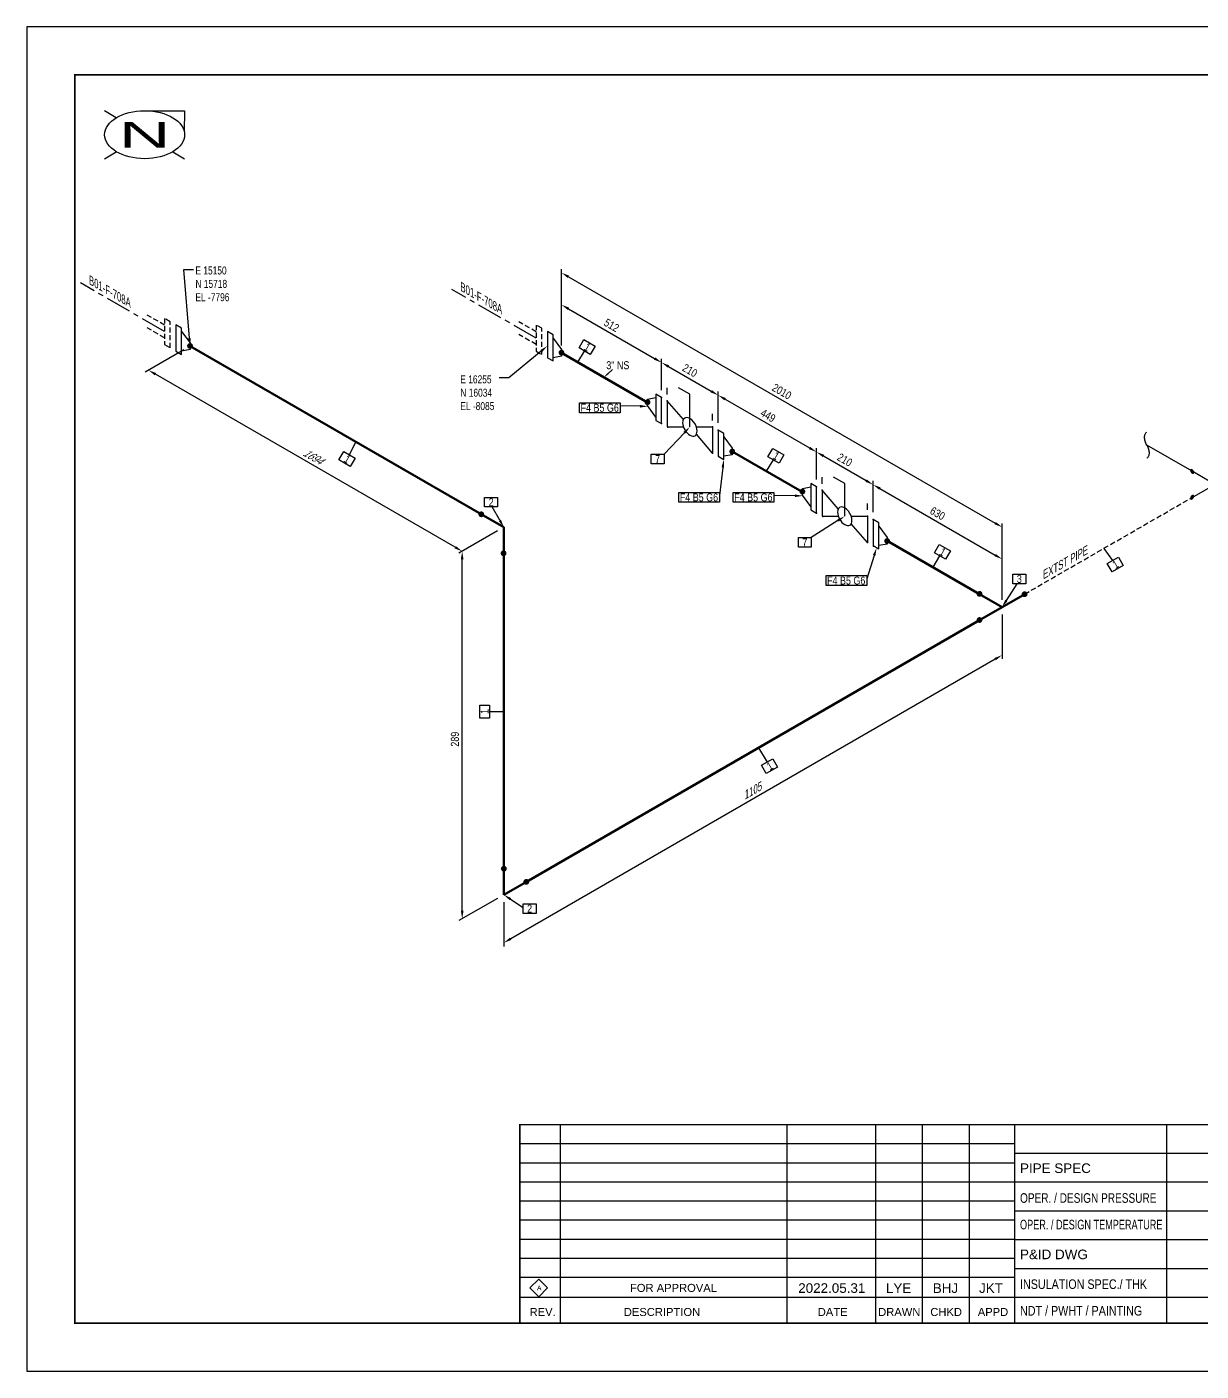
# Model space of a CAD drawing. Header units: millimetres. Extents: x 0 to 594, y 0 to 420.
# Drawn here: x 0 to 366.8, y 0 to 420 of the extents above; entities that cross this region are included whole.
import ezdxf
from ezdxf import colors
from ezdxf.entities.mleader import LeaderData, LeaderLine
from ezdxf.enums import TextEntityAlignment as Align
from ezdxf.math import Vec2, Vec3

# ---------------------------------------------------------------- set-up
doc = ezdxf.new("R2010")
doc.units = ezdxf.units.MM
doc.header["$LTSCALE"] = 0.25
doc.linetypes.add('CENTER', pattern=[50.8, 31.75, -6.35, 6.35, -6.35])
doc.linetypes.add('DASHED2', pattern=[9.525, 6.35, -3.175])
for name, color, linetype in [('TITLE', 7, 'Continuous'), ('기기', 6, 'Continuous'), ('밸브', 4, 'Continuous'), ('연속', 7, 'DASHED2'), ('열 추적 선', 7, 'CENTER'), ('용접', 1, 'Continuous'), ('주석', 7, 'Continuous'), ('치수', 1, 'Continuous')]:
    doc.layers.add(name, color=color, linetype=linetype)
doc.layers.add('파이프', color=3, linetype='Continuous', lineweight=70)
doc.styles.add('AdskIsoAnnotation', font='arial.ttf', dxfattribs={"width": 0.8, "height": 1})
doc.styles.add('AdskIsoMetric', font='arial.ttf', dxfattribs={"width": 0.8, "height": 2.5})
doc.styles.add('AdskIsoMetric-30', font='arial.ttf', dxfattribs={"width": 0.8, "height": 2.5})
doc.styles.add('AdskIsoMetric30', font='arial.ttf', dxfattribs={"width": 0.8, "oblique": 30, "height": 2.5})
doc.styles.add('FF1', font='arial.ttf')
doc.styles.add('MtXpl_', font='')
doc.styles.add('RomanS', font='arial.ttf')
doc.styles.get("Standard").update_dxf_attribs({"font": 'arial.ttf'})
doc.styles.get('MtXpl_').set_extended_font_data('Gulim')
doc.dimstyles.new('AdskIsoMetric', dxfattribs={"dimtxt": 2.5, "dimasz": 2.5, "dimexe": 1, "dimexo": 2, "dimgap": 0.8, "dimtad": 1, "dimdec": 0, "dimrnd": 1, "dimzin": 0, "dimdsep": 46, "dimtxsty": 'AdskIsoMetric', "dimcen": 0, "dimclrt": 7, "dimadec": 0, "dimazin": 0, "dimtfac": 1, "dimtdec": 0, "dimtmove": 1, "dimatfit": 3, "dimfxl": 0, "dimfrac": 2, "dimtolj": 1, "dimtzin": 0, "dimarcsym": 0})

# ---------------------------------------------------------------- blocks, each defined once
blk = doc.blocks.new('플랜지WN-2-IsoRight')
at = {"color": 0, "linetype": 'ByBlock', "lineweight": -2, "extrusion": (-0.707107, -0.408248, 0.57735)}
for p, q in [((-0.11, 0.115), (0.022, 0.14)), ((-0.11, 0.013), (-0.11, 0.115)), ((0.022, -0.166), (-0.11, 0.013)), ((0.11, 0.14), (0.022, 0.191)), ((0.022, 0.191), (0.022, -0.217)), ((0.11, -0.268), (0.11, 0.14)), ((0.022, -0.217), (0.11, -0.268))]:
    blk.add_line(p, q, dxfattribs=at)
blk = doc.blocks.new('개스킷-2-IsoRight')
at = {"color": 0, "linetype": 'ByBlock', "lineweight": -2, "extrusion": (-1, 0, 0)}
for p in [(-0.053, 0.235), (0.044, 0.179), (-0.044, -0.179), (0.044, -0.23)]:
    blk.add_point(p, dxfattribs=at)
blk = doc.blocks.new('볼 밸브-2-IsoRight')
at = {"color": 0, "linetype": 'ByBlock', "lineweight": -2, "extrusion": (-0.707107, -0.408248, 0.57735)}
for p, q in [((-0.354, 0), (-0.354, 0.408)), ((-0.354, 0.408), (-0.101, 0.116)), ((-0.101, 0), (-0.354, 0)), ((0.354, 0), (0.101, 0)), ((0.101, -0.116), (0.354, -0.408)), ((0.113, -0.065), (0.113, -0.065)), ((0.354, -0.408), (0.354, 0))]:
    blk.add_line(p, q, dxfattribs=at)
at = {"linetype": 'ByBlock'}
for start_param, end_param in [(-2.356194, 0.785398), (0.785398, 3.926991)]:
    blk.add_ellipse((0, 0), major_axis=(-0.08, 0.138), ratio=0.57735, start_param=start_param, end_param=end_param, dxfattribs=at)
blk = doc.blocks.new('Operator_Lever-2-IsoRight')
at = {"color": 0, "linetype": 'ByBlock', "lineweight": -2, "extrusion": (-0.707107, -0.408248, 0.57735)}
for p, q in [((0, 0), (0, -0.51)), ((0, -0.51), (0.177, -0.612))]:
    blk.add_line(p, q, dxfattribs=at)
blk = doc.blocks.new('분할 표식-1-IsoRight')
at = {"color": 0, "linetype": 'ByBlock', "lineweight": -2, "extrusion": (0.707107, 0.408248, -0.57735)}
for p, q in [((0, 0), (-0.707, 0.408)), ((-0.707, 0.204), (-0.707, 0.204))]:
    blk.add_line(p, q, dxfattribs=at)
at = {"linetype": 'ByBlock', "extrusion": (0, 0, -1)}
for centre, start_param, end_param in [((-0.614, 0.457), 4.736813, 6.258761), ((-0.8, 0.36), 1.59557, 3.116819)]:
    blk.add_ellipse(centre, major_axis=(-0.091, 0.157), ratio=0.57735, start_param=start_param, end_param=end_param, dxfattribs=at)
blk = doc.blocks.new('*D25')
at = {"layer": 'Defpoints', "color": 0}
for p in [(50.99, 320.23), (38, 312.73), (148.97, 263.66)]:
    blk.add_point(p, dxfattribs=at)
at = {"layer": '치수', "color": 0, "lineweight": -2}
for p, q in [((48.99, 319.08), (37, 312.15)), ((133.81, 257.41), (40.16, 311.48)), ((146.97, 262.51), (134.98, 255.58))]:
    blk.add_line(p, q, dxfattribs=at)
at = {"layer": '치수', "color": 0}
for points in [[(40.37, 311.84), (39.96, 311.12), (38, 312.73)], [(134.02, 257.77), (133.61, 257.05), (135.98, 256.16)]]:
    blk.add_solid(points, dxfattribs=at)
at = {"layer": '치수', "color": 7, "insert": (89.26, 285.75), "char_height": 2.5, "attachment_point": 5, "rotation": 330, "style": 'AdskIsoMetric30'}
blk.add_mtext('\\A1;1694', dxfattribs=at)
blk = doc.blocks.new('*D26')
at = {"layer": 'Defpoints', "color": 0}
for p in [(148.97, 263.66), (135.98, 256.16), (148.97, 148.83)]:
    blk.add_point(p, dxfattribs=at)
at = {"layer": '치수', "color": 0, "lineweight": -2}
for p, q in [((146.97, 262.51), (134.98, 255.58)), ((135.98, 143.83), (135.98, 253.66)), ((146.97, 147.68), (134.98, 140.76))]:
    blk.add_line(p, q, dxfattribs=at)
at = {"layer": '치수', "color": 0}
for points in [[(135.56, 253.66), (136.4, 253.66), (135.98, 256.16)], [(135.56, 143.83), (136.4, 143.83), (135.98, 141.33)]]:
    blk.add_solid(points, dxfattribs=at)
at = {"layer": '치수', "color": 7, "insert": (133.71, 197.44), "char_height": 2.5, "attachment_point": 5, "rotation": 90, "style": 'AdskIsoMetric-30'}
blk.add_mtext('\\A1;289', dxfattribs=at)
blk = doc.blocks.new('*D27')
at = {"layer": 'Defpoints', "color": 0}
for p in [(304.64, 238.71), (148.97, 148.83), (148.97, 133.83)]:
    blk.add_point(p, dxfattribs=at)
at = {"layer": '치수', "color": 0, "lineweight": -2}
for p, q in [((304.64, 236.4), (304.64, 222.56)), ((302.48, 222.46), (151.13, 135.08)), ((148.97, 146.53), (148.97, 132.68))]:
    blk.add_line(p, q, dxfattribs=at)
at = {"layer": '치수', "color": 0}
for points in [[(302.27, 222.82), (302.69, 222.1), (304.64, 223.71)], [(150.93, 135.45), (151.34, 134.72), (148.97, 133.83)]]:
    blk.add_solid(points, dxfattribs=at)
at = {"layer": '치수', "color": 7, "insert": (226.37, 181.14), "char_height": 2.5, "attachment_point": 5, "rotation": 30, "style": 'AdskIsoMetric30'}
blk.add_mtext('\\A1;1105', dxfattribs=at)
blk = doc.blocks.new('*D28')
at = {"layer": 'Defpoints', "color": 0}
for p in [(167.03, 322.25), (198.28, 315.12), (198.28, 304.2)]:
    blk.add_point(p, dxfattribs=at)
at = {"layer": '치수', "color": 0, "lineweight": -2}
for p, q in [((167.03, 324.56), (167.03, 334.32)), ((169.19, 331.92), (196.11, 316.37)), ((198.28, 306.51), (198.28, 316.28))]:
    blk.add_line(p, q, dxfattribs=at)
at = {"layer": '치수', "color": 0}
for points in [[(169.4, 332.28), (168.98, 331.55), (167.03, 333.17)], [(196.32, 316.73), (195.91, 316.01), (198.28, 315.12)]]:
    blk.add_solid(points, dxfattribs=at)
at = {"layer": '치수', "color": 7, "insert": (182.65, 326.76), "char_height": 2.5, "attachment_point": 5, "rotation": 330, "style": 'AdskIsoMetric-30'}
blk.add_mtext('\\A1;512', dxfattribs=at)
blk = doc.blocks.new('*D29')
at = {"layer": 'Defpoints', "color": 0}
for p in [(198.28, 304.2), (215.96, 304.92), (215.96, 294)]:
    blk.add_point(p, dxfattribs=at)
at = {"layer": '치수', "color": 0, "lineweight": -2}
for p, q in [((198.28, 306.51), (198.28, 316.28)), ((200.44, 313.87), (213.79, 306.17)), ((215.96, 296.31), (215.96, 306.07))]:
    blk.add_line(p, q, dxfattribs=at)
at = {"layer": '치수', "color": 0}
for points in [[(200.65, 314.23), (200.24, 313.51), (198.28, 315.12)], [(214, 306.53), (213.58, 305.8), (215.96, 304.92)]]:
    blk.add_solid(points, dxfattribs=at)
at = {"layer": '치수', "color": 7, "insert": (207.12, 312.64), "char_height": 2.5, "attachment_point": 5, "rotation": 330, "style": 'AdskIsoMetric-30'}
blk.add_mtext('\\A1;210', dxfattribs=at)
blk = doc.blocks.new('개스킷 해치 표식-2-IsoRight')
at = {"linetype": 'ByBlock', "lineweight": -2, "extrusion": (-0.707107, -0.408248, 0.57735)}
blk.add_line((0, 0), (0, -0.102), dxfattribs=at)
blk = doc.blocks.new('*D30')
at = {"layer": 'Defpoints', "color": 0}
for p in [(215.96, 294), (246.66, 287.19), (246.66, 276.27)]:
    blk.add_point(p, dxfattribs=at)
at = {"layer": '치수', "color": 0, "lineweight": -2}
for p, q in [((215.96, 296.31), (215.96, 306.07)), ((218.12, 303.67), (244.49, 288.44)), ((246.66, 278.58), (246.66, 288.35))]:
    blk.add_line(p, q, dxfattribs=at)
at = {"layer": '치수', "color": 0}
for points in [[(218.33, 304.03), (217.91, 303.3), (215.96, 304.92)], [(244.7, 288.8), (244.28, 288.08), (246.66, 287.19)]]:
    blk.add_solid(points, dxfattribs=at)
at = {"layer": '치수', "color": 7, "insert": (231.53, 298.54), "char_height": 2.5, "attachment_point": 5, "rotation": 330, "style": 'AdskIsoMetric-30'}
blk.add_mtext('\\A1;449', dxfattribs=at)
blk = doc.blocks.new('*D31')
at = {"layer": 'Defpoints', "color": 0}
for p in [(246.66, 276.27), (264.33, 276.98), (264.33, 266.07)]:
    blk.add_point(p, dxfattribs=at)
at = {"layer": '치수', "color": 0, "lineweight": -2}
for p, q in [((246.66, 278.58), (246.66, 288.35)), ((248.82, 285.94), (262.17, 278.23)), ((264.33, 268.38), (264.33, 278.14))]:
    blk.add_line(p, q, dxfattribs=at)
at = {"layer": '치수', "color": 0}
for points in [[(249.03, 286.3), (248.61, 285.58), (246.66, 287.19)], [(262.38, 278.6), (261.96, 277.87), (264.33, 276.98)]]:
    blk.add_solid(points, dxfattribs=at)
at = {"layer": '치수', "color": 7, "insert": (255.5, 284.7), "char_height": 2.5, "attachment_point": 5, "rotation": 330, "style": 'AdskIsoMetric-30'}
blk.add_mtext('\\A1;210', dxfattribs=at)
blk = doc.blocks.new('*D32')
at = {"layer": 'Defpoints', "color": 0}
for p in [(264.33, 266.07), (304.64, 253.71), (304.64, 238.71)]:
    blk.add_point(p, dxfattribs=at)
at = {"layer": '치수', "color": 0, "lineweight": -2}
for p, q in [((264.33, 268.38), (264.33, 278.14)), ((266.5, 275.73), (302.48, 254.96)), ((304.64, 241.02), (304.64, 254.87))]:
    blk.add_line(p, q, dxfattribs=at)
at = {"layer": '치수', "color": 0}
for points in [[(266.71, 276.1), (266.29, 275.37), (264.33, 276.98)], [(302.69, 255.32), (302.27, 254.6), (304.64, 253.71)]]:
    blk.add_solid(points, dxfattribs=at)
at = {"layer": '치수', "color": 7, "insert": (284.49, 267.97), "char_height": 2.5, "attachment_point": 5, "rotation": 330, "style": 'AdskIsoMetric-30'}
blk.add_mtext('\\A1;630', dxfattribs=at)
blk = doc.blocks.new('*D33')
at = {"layer": 'Defpoints', "color": 0}
for p in [(167.03, 318.17), (304.64, 263.71), (304.64, 238.71)]:
    blk.add_point(p, dxfattribs=at)
at = {"layer": '치수', "color": 0, "lineweight": -2}
for p, q in [((167.03, 320.47), (167.03, 344.32)), ((169.19, 341.92), (302.48, 264.96)), ((304.64, 241.02), (304.64, 264.87))]:
    blk.add_line(p, q, dxfattribs=at)
at = {"layer": '치수', "color": 0}
for points in [[(169.4, 342.28), (168.98, 341.55), (167.03, 343.17)], [(302.69, 265.32), (302.27, 264.6), (304.64, 263.71)]]:
    blk.add_solid(points, dxfattribs=at)
at = {"layer": '치수', "color": 7, "insert": (235.83, 306.06), "char_height": 2.5, "attachment_point": 5, "rotation": 330, "style": 'AdskIsoMetric-30'}
blk.add_mtext('\\A1;2010', dxfattribs=at)
blk = doc.blocks.new('티-2-IsoRight')
at = {"color": 0, "linetype": 'ByBlock', "lineweight": -2, "extrusion": (-0.707107, -0.408248, 0.57735)}
for p, q in [((0, 0), (-0.354, 0.204)), ((0.354, -0.204), (0, 0)), ((0, 0), (0, -0.408))]:
    blk.add_line(p, q, dxfattribs=at)
blk = doc.blocks.new('엘보우-1-Iso2DSkew180')
at = {"color": 0, "linetype": 'ByBlock', "lineweight": -2, "extrusion": (0.707107, -0.408248, 0.57735)}
for p, q in [((0, 8.16), (0, 0)), ((0, 0), (7.07, 4.08)), ((0, 0), (0, 0))]:
    blk.add_line(p, q, dxfattribs=at)
blk = doc.blocks.new('엘보우-1-Iso2DSkew90')
at = {"color": 0, "linetype": 'ByBlock', "lineweight": -2, "extrusion": (0.707107, 0.408248, -0.57735)}
for p, q in [((-7.07, 4.08), (0, 0)), ((0, 0), (0, -8.16)), ((0, 0), (0, 0))]:
    blk.add_line(p, q, dxfattribs=at)
blk = doc.blocks.new('티-1-Iso2DSkew90')
at = {"color": 0, "linetype": 'ByBlock', "lineweight": -2, "extrusion": (0, 0.816497, 0.57735)}
for p, q in [((0, 0), (-7.07, 4.08)), ((-7.07, -4.08), (0, 0)), ((0, 0), (7.07, 4.08))]:
    blk.add_line(p, q, dxfattribs=at)
blk = doc.blocks.new('Buttweld-1-IsoLeft')
blk.add_hatch(color=256).paths.add_polyline_path([(-0.029, 0.019), (-0.034, 0.016), (-0.038, 0.012), (-0.041, 0.007), (-0.042, 0.003), (-0.042, -0.002), (-0.041, -0.006), (-0.038, -0.011), (-0.034, -0.014), (-0.029, -0.018), (-0.023, -0.021), (-0.016, -0.023), (-0.009, -0.025), (-0.001, -0.025), (0.007, -0.025), (0.014, -0.025), (0.022, -0.023), (0.029, -0.021), (0.035, -0.018), (0.04, -0.014), (0.044, -0.011), (0.046, -0.006), (0.048, -0.002), (0.048, 0.003), (0.046, 0.007), (0.044, 0.012), (0.04, 0.016), (0.035, 0.019), (0.029, 0.022), (0.022, 0.024), (0.014, 0.026), (0.007, 0.027), (-0.001, 0.027), (-0.009, 0.026), (-0.016, 0.024), (-0.023, 0.022)], is_closed=False, flags=0)
blk = doc.blocks.new('Buttweld-1-IsoRight')
blk.add_hatch(color=256).paths.add_polyline_path([(-0.031, 0.016), (-0.031, 0.022), (-0.029, 0.027), (-0.027, 0.032), (-0.024, 0.035), (-0.02, 0.038), (-0.015, 0.039), (-0.01, 0.038), (-0.005, 0.037), (0.001, 0.034), (0.006, 0.031), (0.012, 0.026), (0.017, 0.02), (0.021, 0.014), (0.025, 0.007), (0.029, 0), (0.031, -0.007), (0.032, -0.014), (0.033, -0.021), (0.032, -0.027), (0.031, -0.033), (0.029, -0.037), (0.025, -0.041), (0.021, -0.043), (0.017, -0.044), (0.012, -0.044), (0.006, -0.042), (0.001, -0.04), (-0.005, -0.036), (-0.01, -0.031), (-0.015, -0.025), (-0.02, -0.019), (-0.024, -0.012), (-0.027, -0.005), (-0.029, 0.002), (-0.031, 0.009)], is_closed=False, flags=0)
blk = doc.blocks.new('Buttweld')
at = {"lineweight": -2}
blk.add_hatch(color=0, dxfattribs=at).paths.add_polyline_path([(0.044, -0.003), (0.043, 0.005), (0.041, 0.013), (0.038, 0.02), (0.033, 0.026), (0.028, 0.032), (0.021, 0.037), (0.014, 0.04), (0.007, 0.042), (-0.001, 0.043), (-0.009, 0.042), (-0.017, 0.04), (-0.024, 0.037), (-0.03, 0.032), (-0.036, 0.026), (-0.04, 0.02), (-0.044, 0.013), (-0.046, 0.005), (-0.047, -0.003), (-0.046, -0.01), (-0.044, -0.018), (-0.04, -0.025), (-0.036, -0.032), (-0.03, -0.037), (-0.024, -0.042), (-0.017, -0.045), (-0.009, -0.047), (-0.001, -0.048), (0.007, -0.047), (0.014, -0.045), (0.021, -0.042), (0.028, -0.037), (0.033, -0.032), (0.038, -0.025), (0.041, -0.018), (0.043, -0.01)], is_closed=False, flags=0)
blk = doc.blocks.new('AnnoRect')
at = {"color": 0, "linetype": 'ByBlock', "lineweight": -2}
blk.add_wipeout([(-0.81, -0.6), (-0.81, 0.6), (0.81, 0.6), (0.81, -0.6)], dxfattribs=at)
blk.add_lwpolyline([(-0.81, -0.6), (-0.81, 0.6), (0.81, 0.6), (0.81, -0.6)], close=True, dxfattribs=at)
at = {"color": 0, "linetype": 'ByBlock', "lineweight": -2, "style": 'AdskIsoAnnotation', "width": 0.8}
blk.add_attdef('XX', text='', height=1, dxfattribs=at).set_placement((0, 0), align=Align.MIDDLE_CENTER)

msp = doc.modelspace()

# ---------------------------------------------------------------- linework, layer by layer
at = {"color": 0, "linetype": 'ByBlock', "lineweight": 25}
for p, q in [((27.936, 391.613), (24.275, 393.81)), ((37.775, 393.786), (49.275, 393.81)), ((49.275, 393.81), (49.163, 387.31)), ((24.275, 378.81), (27.936, 381.007)), ((45.614, 381.007), (49.275, 378.81))]:
    msp.add_line(p, q, dxfattribs=at)
at = {"color": 0, "linetype": 'ByBlock', "lineweight": -2}
msp.add_line((36.775, 386.31), (36.775, 386.31), dxfattribs=at)
msp.add_line((36.775, 386.31), (36.775, 386.31), dxfattribs=at)
msp.add_line((36.775, 386.31), (36.775, 386.31), dxfattribs=at)
msp.add_line((36.775, 386.31), (36.775, 386.31), dxfattribs=at)
msp.add_line((36.775, 386.31), (36.775, 386.31), dxfattribs=at)
at = {"linetype": 'ByBlock', "lineweight": -2}
for p, q in [((166.559, 77), (166.559, 15.069)), ((237.417, 77), (237.417, 15.069)), ((265.082, 77), (265.082, 15.069)), ((279.721, 77), (279.721, 15.069)), ((294.361, 77), (294.361, 15.069)), ((356, 77), (356, 15))]:
    msp.add_line(p, q, dxfattribs=at)
for p, q in [((308.576, 71), (154, 71)), ((415, 68), (308.576, 68)), ((308.576, 65), (154, 65)), ((308.576, 59.076), (154, 59.076)), ((415, 59), (308.576, 59)), ((308.576, 53.076), (154, 53.076)), ((308.576, 47.152), (154, 47.152)), ((415, 50), (308.576, 50)), ((308.576, 41.152), (154, 41.152)), ((415, 41), (308.576, 41)), ((308.576, 35.228), (154, 35.228)), ((415, 32), (308.576, 32)), ((308.576, 29.228), (154, 29.228)), ((308.576, 23), (154, 23)), ((415, 23), (308.576, 23))]:
    msp.add_line(p, q)
at = {"linetype": 'ByBlock', "lineweight": -2, "const_width": 0.5}
for points in [[(415, 77), (154, 77), (154, 15)], [(308.576, 77), (308.576, 15.133)]]:
    msp.add_lwpolyline(points, dxfattribs=at)
at = {"color": 0, "linetype": 'ByBlock', "lineweight": 25}
msp.add_ellipse((36.775, 386.31), major_axis=(12.5, 0), ratio=0.6, dxfattribs=at)
at = {"layer": 'TITLE', "color": 7, "linetype": 'Continuous'}
msp.add_lwpolyline([(159.903, 23.261), (162.64, 25.999), (159.903, 28.737), (157.165, 25.999)], close=True, dxfattribs=at)
at = {"layer": '연속'}
for p, q in [((43.035, 326.823), (37.601, 329.961)), ((159.071, 324.758), (153.636, 327.896)), ((43.035, 322.823), (37.601, 325.961)), ((159.071, 320.758), (153.636, 323.896))]:
    msp.add_line(p, q, dxfattribs=at)
at = {"layer": '연속', "extrusion": (-0.707107, -0.408248, 0.57735)}
for p, q in [((44.803, 327.885), (43.035, 328.906)), ((43.035, 328.906), (43.035, 320.741)), ((44.803, 319.72), (44.803, 327.885)), ((160.839, 325.82), (159.071, 326.841)), ((159.071, 326.841), (159.071, 318.676)), ((160.839, 317.655), (160.839, 325.82)), ((43.035, 320.741), (44.803, 319.72)), ((159.071, 318.676), (160.839, 317.655))]:
    msp.add_line(p, q, dxfattribs=at)
at = {"layer": '연속'}
msp.add_lwpolyline([(311.714, 242.795), (364.009, 272.988)], dxfattribs=at)
at = {"layer": '열 추적 선', "color": 1}
for p, q in [((43.035, 324.823), (16.738, 340.006)), ((159.071, 322.758), (132.773, 337.941))]:
    msp.add_line(p, q, dxfattribs=at)
at = {"layer": '파이프'}
for points in [[(50.99, 320.23), (141.899, 267.744)], [(167.026, 318.165), (193.859, 302.673)], [(220.376, 287.364), (242.237, 274.742)], [(268.754, 259.433), (297.571, 242.795)], [(148.97, 255.497), (148.97, 157)], [(156.041, 152.917), (297.571, 234.63)]]:
    msp.add_lwpolyline(points, dxfattribs=at)

# ---------------------------------------------------------------- block references
at = {"layer": '밸브', "xscale": 20, "yscale": 20, "zscale": 20}
for name, p, rotation in [('플랜지WN-2-IsoRight', (48.781, 321.506), 180.0000000000143), ('플랜지WN-2-IsoRight', (164.816, 319.441), 180.0000000000143), ('Operator_Lever-2-IsoRight', (207.118, 295.018), 180.000000000009), ('플랜지WN-2-IsoRight', (196.069, 301.397), 359.9999999999856), ('개스킷-2-IsoRight', (199.163, 299.611), 180.0000000000722), ('볼 밸브-2-IsoRight', (207.118, 295.018), 180.000000000009), ('개스킷-2-IsoRight', (215.072, 290.426), 179.9999999998917), ('플랜지WN-2-IsoRight', (218.166, 288.64), 180.0000000000144), ('플랜지WN-2-IsoRight', (244.447, 273.466), 359.9999999999422), ('Operator_Lever-2-IsoRight', (255.495, 267.087), 180), ('개스킷-2-IsoRight', (247.541, 271.68), 180.0000000000361), ('볼 밸브-2-IsoRight', (255.495, 267.087), 180), ('개스킷-2-IsoRight', (263.45, 262.495), 179.9999999999278), ('플랜지WN-2-IsoRight', (266.544, 260.709), 179.9999999999856)]:
    msp.add_blockref(name, p, dxfattribs=dict(at, rotation=rotation))
at = {"layer": '연속', "xscale": 20, "yscale": 20, "zscale": 20}
for name, p, rotation in [('분할 표식-1-IsoRight', (364.009, 281.153), 8.598947672096456e-12), ('티-2-IsoRight', (371.08, 277.07), 240.0000000000722), ('Buttweld-1-IsoRight', (364.009, 281.153), 359.9999999999639), ('Buttweld-1-IsoLeft', (364.009, 272.988), 60.00000000002728)]:
    msp.add_blockref(name, p, dxfattribs=dict(at, rotation=rotation))
at = {"layer": '용접', "xscale": 20, "yscale": 20, "zscale": 20}
for p in [(50.99, 320.352), (167.026, 318.287), (220.376, 287.364), (268.754, 259.433), (311.714, 242.795), (156.041, 152.917)]:
    msp.add_blockref('Buttweld', p, dxfattribs=at)
at = {"layer": '용접'}
for p, xscale, yscale, zscale, rotation in [((193.859, 302.673), 20, 20, 20, 180), ((242.237, 274.742), 20, 20, 20, 180), ((141.899, 267.744), 20.00000000000001, 20.00000000000001, 20.00000000000001, 90.00000000000954), ((148.97, 255.497), 20, 20, 20, 270.000000000019), ((297.571, 242.795), 20, 20, 20, 180), ((297.571, 234.63), 20, 20, 20, 180), ((148.97, 157), 20, 20, 20, 90)]:
    msp.add_blockref('Buttweld', p, dxfattribs=dict(at, xscale=xscale, yscale=yscale, zscale=zscale, rotation=rotation))
at = {"layer": '치수', "xscale": 20, "yscale": 20, "zscale": 20, "rotation": 179.9999999999964}
for p in [(200.046, 305.183), (214.189, 297.018), (248.424, 277.252), (262.567, 269.087)]:
    msp.add_blockref('개스킷 해치 표식-2-IsoRight', p, dxfattribs=at)
at = {"layer": '파이프'}
for name, p in [('엘보우-1-Iso2DSkew90', (148.97, 263.662)), ('티-1-Iso2DSkew90', (304.642, 238.712)), ('엘보우-1-Iso2DSkew180', (148.97, 148.835))]:
    msp.add_blockref(name, p, dxfattribs=at)

# ---------------------------------------------------------------- texts
at = {"color": 0, "linetype": 'ByBlock', "lineweight": 40, "width": 2}
msp.add_text('N', height=8, dxfattribs=at).set_placement((36.775, 386.31), align=Align.MIDDLE_CENTER)
at = {"color": 7, "linetype": 'ByBlock', "lineweight": -2, "style": 'RomanS'}
for s, p in [('PIPE SPEC', (310.25, 61.898)), ('P&ID DWG ', (310.25, 34.973))]:
    msp.add_text(s, height=3, dxfattribs=at).set_placement(p)
for s, width, p in [('OPER. / DESIGN PRESSURE', 0.75, (310.25, 52.589)), ('OPER. / DESIGN TEMPERATURE', 0.68, (310.25, 44.281)), ('INSULATION SPEC./ THK', 0.8, (310.25, 25.664)), ('NDT / PWHT / PAINTING', 0.8, (310.25, 17.356))]:
    msp.add_text(s, height=3, dxfattribs=dict(at, width=width)).set_placement(p)
at = {"color": 7, "style": 'AdskIsoMetric'}
msp.add_text('FOR APPROVAL', height=2.5, dxfattribs=at).set_placement((201.988, 26), align=Align.MIDDLE_CENTER)
at = {"color": 7, "linetype": 'ByBlock', "lineweight": -2, "style": 'RomanS'}
for s, p in [('REV.', (161.116, 17.225)), ('DESCRIPTION', (198.401, 17.225)), ('DATE', (251.719, 17.225)), ('DRAWN', (272.53, 17.225)), ('CHKD', (287.17, 17.225)), ('APPD', (301.809, 17.225))]:
    msp.add_text(s, height=2.5, dxfattribs=at).set_placement(p, align=Align.CENTER)
at = {"color": 7}
for tag, p in [('2022.05.31', (251.451, 24.452)), ('LYE', (272.32, 24.424)), ('BHJ', (286.959, 24.424)), ('JKT', (301.175, 24.424))]:
    msp.add_attdef(tag, text='', height=3, dxfattribs=at).set_placement(p, align=Align.CENTER)
at = {"layer": 'TITLE', "color": 7, "linetype": 'Continuous', "style": 'FF1'}
msp.add_text('A', height=1.495, dxfattribs=at).set_placement((159.354, 25.222))
at = {"layer": '기기', "style": 'AdskIsoMetric-30', "oblique": 330, "width": 0.8}
for p in [(19.408, 339.664), (135.443, 337.599)]:
    msp.add_text('B01-F-708A', height=2.5, rotation=330, dxfattribs=at).set_placement(p)
at = {"layer": '주석', "style": 'MtXpl_', "width": 0.8}
for s, p in [('E 15150', (52.65, 342.638)), ('N 15718', (52.658, 338.462)), ('EL -7796', (52.65, 334.285)), ('E 16255', (135.411, 308.623)), ('N 16034', (135.419, 304.446)), ('EL -8085', (135.411, 300.27))]:
    msp.add_text(s, height=2.5, dxfattribs=at).set_placement(p)
at = {"layer": '주석', "insert": (181, 313), "char_height": 2.5, "attachment_point": 7, "style": 'AdskIsoAnnotation'}
msp.add_mtext('{\\Q0;3" NS}', dxfattribs=at)
at = {"layer": '치수', "color": 7, "style": 'AdskIsoMetric30', "oblique": 30, "width": 0.8}
msp.add_text('EXTST PIPE', height=2.5, rotation=30, dxfattribs=at).set_placement((317.467, 247.315))

# ---------------------------------------------------------------- dimensions: what is measured, and where the dimension line sits
at = {"layer": '치수'}
for base, p1, p2, angle, text, override, picture, middle in [((304.642, 263.712), (167.026, 318.165), (304.642, 238.712), 330, '2010', {"dimtad": 0, "dimlfac": 12.649003, "dimtxsty": 'AdskIsoMetric-30', "dimse1": 0, "dimse2": 0, "dimsd1": 0, "dimsd2": 0, "dimtmove": 1}, '*D33', (235.834, 306.056)), ((198.279, 315.122), (167.026, 322.248), (198.279, 304.204), 330, '512', {"dimtad": 0, "dimlfac": 14.182964, "dimtxsty": 'AdskIsoMetric-30', "dimse1": 0, "dimse2": 0, "dimsd1": 0, "dimsd2": 0, "dimtmove": 1}, '*D28', (182.652, 326.76)), ((38, 312.73), (148.97, 263.662), (50.99, 320.23), 150, '1694', {"dimtad": 0, "dimlfac": 14.973021, "dimtxsty": 'AdskIsoMetric30', "dimse1": 0, "dimse2": 0, "dimsd1": 0, "dimsd2": 0, "dimtmove": 1}, '*D25', (89.256, 285.755)), ((215.956, 304.915), (198.279, 304.204), (215.956, 293.998), 330, '210', {"dimtad": 0, "dimlfac": 10.265812, "dimtxsty": 'AdskIsoMetric-30', "dimse1": 0, "dimse2": 0, "dimsd1": 0, "dimsd2": 0, "dimtmove": 1}, '*D29', (207.118, 312.635)), ((246.657, 287.191), (215.956, 293.998), (246.657, 276.273), 330, '449', {"dimtad": 0, "dimlfac": 12.657594, "dimtxsty": 'AdskIsoMetric-30', "dimse1": 0, "dimse2": 0, "dimsd1": 0, "dimsd2": 0, "dimtmove": 1}, '*D30', (231.526, 298.543)), ((264.334, 276.984), (246.657, 276.273), (264.334, 266.067), 330, '210', {"dimtad": 0, "dimlfac": 10.265812, "dimtxsty": 'AdskIsoMetric-30', "dimse1": 0, "dimse2": 0, "dimsd1": 0, "dimsd2": 0, "dimtmove": 1}, '*D31', (255.495, 284.704)), ((304.642, 253.712), (264.334, 266.067), (304.642, 238.712), 330, '630', {"dimtad": 0, "dimlfac": 12.974459, "dimtxsty": 'AdskIsoMetric-30', "dimse1": 0, "dimse2": 0, "dimsd1": 0, "dimsd2": 0, "dimtmove": 1}, '*D32', (284.488, 267.965)), ((135.979, 256.162), (148.97, 148.835), (148.97, 263.662), 90, '289', {"dimtad": 0, "dimlfac": 2.516823, "dimtxsty": 'AdskIsoMetric-30', "dimse1": 0, "dimse2": 0, "dimsd1": 0, "dimsd2": 0, "dimtmove": 1}, '*D26', (133.712, 197.439)), ((148.97, 133.835), (304.642, 238.712), (148.97, 148.835), 210, '1105', {"dimtad": 0, "dimlfac": 6.14724, "dimtxsty": 'AdskIsoMetric30', "dimse1": 0, "dimse2": 0, "dimsd1": 0, "dimsd2": 0, "dimtmove": 1}, '*D27', (226.366, 181.136))]:
    dim = msp.add_linear_dim(base=base, p1=p1, p2=p2, angle=angle, text=text, dimstyle='AdskIsoMetric', override=override, dxfattribs=at)
    dim.commit()
    dim.dimension.update_dxf_attribs({"geometry": picture, "text_midpoint": middle, "dimtype": 160})

# ---------------------------------------------------------------- leaders
at = {"layer": '주석'}
ml = msp.add_multileader_mtext('Standard', dxfattribs=at)
ml.set_content('')
ml.set_leader_properties()
ml.build(insert=Vec2(0, 0))
ml.multileader.update_dxf_attribs({"dogleg_length": 3.062, "arrow_head_size": 2.5})
ctx = ml.context
ctx.base_point, ctx.arrow_head_size = Vec3(45.938, 344.187), 2.5
notes = []
notes.append((ctx, [(0, (1, 1, 0), (49, 344.187), (1, 0), 3.062, [(0, [(50.99, 320.23)], 0, [])])]))
ctx.mtext, ml.multileader.dxf.content_type = None, 0
ml = msp.add_multileader_mtext('Standard', dxfattribs=at)
ml.set_content('')
ml.set_leader_properties()
ml.build(insert=Vec2(0, 0))
ml.multileader.update_dxf_attribs({"dogleg_length": 3.062, "arrow_head_size": 2.5})
ctx = ml.context
ctx.base_point, ctx.arrow_head_size, ctx.plane_origin = Vec3(147.519, 310.303), 2.5, Vec3(-4.419, 2.144)
notes.append((ctx, [(0, (1, 1, 0), (150.581, 310.303), (-1, 0), 3.062, [(0, [(162.607, 320.309)], 0, [])])]))
ctx.mtext, ml.multileader.dxf.content_type = None, 0
ml = msp.add_multileader_mtext('Standard', dxfattribs=at)
ml.set_content('')
ml.set_leader_properties()
ml.build(insert=Vec2(0, 0))
ml.multileader.update_dxf_attribs({"dogleg_length": 0, "arrow_head_size": 0})
ctx = ml.context
ctx.base_point, ctx.arrow_head_size = Vec3(174.227, 318.714), 0
notes.append((ctx, [(0, (1, 1, 0), (174.227, 318.714), (-1, 0), 0, [(0, [(172.127, 315.22)], 0, [])])]))
ctx.mtext, ml.multileader.dxf.content_type = None, 0
ml = msp.add_multileader_mtext('Standard', dxfattribs=at)
ml.set_content('')
ml.set_leader_properties()
ml.build(insert=Vec2(0, 0))
ml.multileader.update_dxf_attribs({"dogleg_length": 0, "arrow_head_size": 1.636})
ctx = ml.context
ctx.base_point, ctx.arrow_head_size = Vec3(182.939, 313), 1.636
notes.append((ctx, [(0, (1, 1, 0), (182.939, 313), (-1, 0), 0, [(0, [(180.292, 310.506)], 0, [])])]))
ctx.mtext, ml.multileader.dxf.content_type = None, 0
ml = msp.add_multileader_mtext('Standard', dxfattribs=at)
ml.set_content('')
ml.set_leader_properties()
ml.build(insert=Vec2(0, 0))
ml.multileader.update_dxf_attribs({"dogleg_length": 0, "arrow_head_size": 2.5})
ctx = ml.context
ctx.base_point, ctx.arrow_head_size = Vec3(185.35, 301.551), 2.5
notes.append((ctx, [(0, (1, 1, 0), (185.35, 301.551), (-1, 0), 0, [(0, [(194.027, 301.427)], 0, [])])]))
ctx.mtext, ml.multileader.dxf.content_type = None, 0
ml = msp.add_multileader_mtext('Standard', dxfattribs=at)
ml.set_content('')
ml.set_leader_properties()
ml.build(insert=Vec2(0, 0))
ml.multileader.update_dxf_attribs({"dogleg_length": 0, "arrow_head_size": 2.5})
ctx = ml.context
ctx.base_point, ctx.arrow_head_size = Vec3(199.048, 286.456), 2.5
notes.append((ctx, [(0, (1, 1, 0), (199.048, 286.456), (-1, 0), 0, [(0, [(207.118, 295.018)], 0, [])])]))
ctx.mtext, ml.multileader.dxf.content_type = None, 0
ml = msp.add_multileader_mtext('Standard', dxfattribs=at)
ml.set_content('')
ml.set_leader_properties()
ml.build(insert=Vec2(0, 0))
ml.multileader.update_dxf_attribs({"dogleg_length": 0, "arrow_head_size": 0})
ctx = ml.context
ctx.base_point, ctx.arrow_head_size = Vec3(100.692, 286.332), 0
notes.append((ctx, [(0, (1, 1, 0), (100.692, 286.332), (-1, 0), 0, [(0, [(102.771, 290.335)], 0, [])])]))
ctx.mtext, ml.multileader.dxf.content_type = None, 0
ml = msp.add_multileader_mtext('Standard', dxfattribs=at)
ml.set_content('')
ml.set_leader_properties()
ml.build(insert=Vec2(0, 0))
ml.multileader.update_dxf_attribs({"dogleg_length": 0, "arrow_head_size": 2.5})
ctx = ml.context
ctx.base_point, ctx.arrow_head_size = Vec3(216.35, 273.551), 2.5
notes.append((ctx, [(0, (1, 1, 0), (216.35, 273.551), (-1, 0), 0, [(0, [(217.707, 284.822)], 0, [])])]))
ctx.mtext, ml.multileader.dxf.content_type = None, 0
ml = msp.add_multileader_mtext('Standard', dxfattribs=at)
ml.set_content('')
ml.set_leader_properties()
ml.build(insert=Vec2(0, 0))
ml.multileader.update_dxf_attribs({"dogleg_length": 0, "arrow_head_size": 0})
ctx = ml.context
ctx.base_point, ctx.arrow_head_size = Vec3(233.227, 284.714), 0
notes.append((ctx, [(0, (1, 1, 0), (233.227, 284.714), (-1, 0), 0, [(0, [(231.1, 281.172)], 0, [])])]))
ctx.mtext, ml.multileader.dxf.content_type = None, 0
ml = msp.add_multileader_mtext('Standard', dxfattribs=at)
ml.set_content('')
ml.set_leader_properties()
ml.build(insert=Vec2(0, 0))
ml.multileader.update_dxf_attribs({"dogleg_length": 0, "arrow_head_size": 2.5})
ctx = ml.context
ctx.base_point, ctx.arrow_head_size = Vec3(233.35, 273.551), 2.5
notes.append((ctx, [(0, (1, 1, 0), (233.35, 273.551), (-1, 0), 0, [(0, [(242.415, 273.482)], 0, [])])]))
ctx.mtext, ml.multileader.dxf.content_type = None, 0
ml = msp.add_multileader_mtext('Standard', dxfattribs=at)
ml.set_content('')
ml.set_leader_properties()
ml.build(insert=Vec2(0, 0))
ml.multileader.update_dxf_attribs({"dogleg_length": 0, "arrow_head_size": 2.5})
ctx = ml.context
ctx.base_point, ctx.arrow_head_size = Vec3(145.375, 270), 2.5
notes.append((ctx, [(0, (1, 1, 0), (145.375, 270), (-1, 0), 0, [(0, [(148.97, 263.662)], 0, [])])]))
ctx.mtext, ml.multileader.dxf.content_type = None, 0
ml = msp.add_multileader_mtext('Standard', dxfattribs=at)
ml.set_content('')
ml.set_leader_properties()
ml.build(insert=Vec2(0, 0))
ml.multileader.update_dxf_attribs({"dogleg_length": 0, "arrow_head_size": 2.5})
ctx = ml.context
ctx.base_point, ctx.arrow_head_size = Vec3(245.048, 260.456), 2.5
notes.append((ctx, [(0, (1, 1, 0), (245.048, 260.456), (-1, 0), 0, [(0, [(255.495, 267.087)], 0, [])])]))
ctx.mtext, ml.multileader.dxf.content_type = None, 0
ml = msp.add_multileader_mtext('Standard', dxfattribs=at)
ml.set_content('')
ml.set_leader_properties()
ml.build(insert=Vec2(0, 0))
ml.multileader.update_dxf_attribs({"dogleg_length": 0, "arrow_head_size": 2.5})
ctx = ml.context
ctx.base_point, ctx.arrow_head_size = Vec3(262.35, 247.551), 2.5
notes.append((ctx, [(0, (1, 1, 0), (262.35, 247.551), (-1, 0), 0, [(0, [(265.445, 257.261)], 0, [])])]))
ctx.mtext, ml.multileader.dxf.content_type = None, 0
ml = msp.add_multileader_mtext('Standard', dxfattribs=at)
ml.set_content('')
ml.set_leader_properties()
ml.build(insert=Vec2(0, 0))
ml.multileader.update_dxf_attribs({"dogleg_length": 0, "arrow_head_size": 0})
ctx = ml.context
ctx.base_point, ctx.arrow_head_size = Vec3(339.124, 253.226), 0
notes.append((ctx, [(0, (1, 1, 0), (339.124, 253.226), (-1, 0), 0, [(0, [(336.396, 257.046)], 0, [])])]))
ctx.mtext, ml.multileader.dxf.content_type = None, 0
ml = msp.add_multileader_mtext('Standard', dxfattribs=at)
ml.set_content('')
ml.set_leader_properties()
ml.build(insert=Vec2(0, 0))
ml.multileader.update_dxf_attribs({"dogleg_length": 0, "arrow_head_size": 0})
ctx = ml.context
ctx.base_point, ctx.arrow_head_size = Vec3(285.227, 254.714), 0
notes.append((ctx, [(0, (1, 1, 0), (285.227, 254.714), (-1, 0), 0, [(0, [(283.09, 251.156)], 0, [])])]))
ctx.mtext, ml.multileader.dxf.content_type = None, 0
ml = msp.add_multileader_mtext('Standard', dxfattribs=at)
ml.set_content('')
ml.set_leader_properties()
ml.build(insert=Vec2(0, 0))
ml.multileader.update_dxf_attribs({"dogleg_length": 0, "arrow_head_size": 2.5})
ctx = ml.context
ctx.base_point, ctx.arrow_head_size = Vec3(309.333, 246), 2.5
notes.append((ctx, [(0, (1, 1, 0), (309.333, 246), (-1, 0), 0, [(0, [(304.642, 238.712)], 0, [])])]))
ctx.mtext, ml.multileader.dxf.content_type = None, 0
ml = msp.add_multileader_mtext('Standard', dxfattribs=at)
ml.set_content('')
ml.set_leader_properties()
ml.build(insert=Vec2(0, 0))
ml.multileader.update_dxf_attribs({"dogleg_length": 0, "arrow_head_size": 0})
ctx = ml.context
ctx.base_point, ctx.arrow_head_size = Vec3(144.5, 206), 0
notes.append((ctx, [(0, (1, 1, 0), (144.5, 206), (-1, 0), 0, [(0, [(148.97, 206)], 0, [])])]))
ctx.mtext, ml.multileader.dxf.content_type = None, 0
ml = msp.add_multileader_mtext('Standard', dxfattribs=at)
ml.set_content('')
ml.set_leader_properties()
ml.build(insert=Vec2(0, 0))
ml.multileader.update_dxf_attribs({"dogleg_length": 0, "arrow_head_size": 0})
ctx = ml.context
ctx.base_point, ctx.arrow_head_size = Vec3(231.231, 190.288), 0
notes.append((ctx, [(0, (1, 1, 0), (231.231, 190.288), (-1, 0), 0, [(0, [(228.55, 194.78)], 0, [])])]))
ctx.mtext, ml.multileader.dxf.content_type = None, 0
ml = msp.add_multileader_mtext('Standard', dxfattribs=at)
ml.set_content('')
ml.set_leader_properties()
ml.build(insert=Vec2(0, 0))
ml.multileader.update_dxf_attribs({"dogleg_length": 0, "arrow_head_size": 2.5})
ctx = ml.context
ctx.base_point, ctx.arrow_head_size = Vec3(155, 144.889), 2.5
notes.append((ctx, [(0, (1, 1, 0), (155, 144.889), (-1, 0), 0, [(0, [(148.97, 148.835)], 0, [])])]))
ctx.mtext, ml.multileader.dxf.content_type = None, 0
for ctx, leaders in notes:
    for number, flags, end, landing, length, lines in leaders:
        leader = LeaderData()
        leader.index, (leader.has_last_leader_line, leader.has_dogleg_vector, leader.attachment_direction) = number, flags
        leader.last_leader_point, leader.dogleg_vector, leader.dogleg_length = Vec3(end), Vec3(landing), length
        for number, points, colour, breaks in lines:
            line = LeaderLine()
            line.index, line.vertices, line.color, line.breaks = number, Vec3.list(points), colors.encode_raw_color(colour), breaks
            leader.lines.append(line)
        ctx.leaders.append(leader)

# ---------------------------------------------------------------- next in the draw order: block references
ref = msp.add_blockref('AnnoRect', (175, 320), dxfattribs=dict(at, xscale=2.5, yscale=2.5, zscale=2.5, rotation=330.0000000000046))
ref.add_attrib('XX_001', '1', (173.79, 319.249), dxfattribs={"layer": '0', "color": 0, "linetype": 'ByBlock', "lineweight": -2, "height": 2.5, "rotation": 330, "style": 'AdskIsoAnnotation', "width": 0.8})
ref = msp.add_blockref('AnnoRect', (179, 301), dxfattribs=dict(at, xscale=7.844095940959409, yscale=2.585266030013643, zscale=2.5))
ref.add_attrib('XX_001', 'F4 B5 G6', (172.971, 299.75), dxfattribs={"layer": '0', "color": 0, "linetype": 'ByBlock', "lineweight": -2, "height": 2.5, "style": 'AdskIsoAnnotation', "width": 0.8})
ref = msp.add_blockref('AnnoRect', (100, 285), dxfattribs=dict(at, xscale=2.5, yscale=2.5, zscale=2.5, rotation=330.000000000129))
ref.add_attrib('XX_001', '1', (98.79, 284.249), dxfattribs={"layer": '0', "color": 0, "linetype": 'ByBlock', "lineweight": -2, "height": 2.5, "rotation": 330, "style": 'AdskIsoAnnotation', "width": 0.8})
ref = msp.add_blockref('AnnoRect', (197.024, 284.956), dxfattribs=dict(at, xscale=2.5, yscale=2.5, zscale=2.5))
ref.add_attrib('XX_001', '7', (196.244, 283.706), dxfattribs={"layer": '0', "color": 0, "linetype": 'ByBlock', "lineweight": -2, "height": 2.5, "style": 'AdskIsoAnnotation', "width": 0.8})
ref = msp.add_blockref('AnnoRect', (234, 286), dxfattribs=dict(at, xscale=2.5, yscale=2.5, zscale=2.5, rotation=330.0000000000046))
ref.add_attrib('XX_001', '1', (232.79, 285.249), dxfattribs={"layer": '0', "color": 0, "linetype": 'ByBlock', "lineweight": -2, "height": 2.5, "rotation": 330, "style": 'AdskIsoAnnotation', "width": 0.8})
ref = msp.add_blockref('AnnoRect', (210, 273), dxfattribs=dict(at, xscale=7.844095940959409, yscale=2.585266030013643, zscale=2.5))
ref.add_attrib('XX_001', 'F4 B5 G6', (203.971, 271.75), dxfattribs={"layer": '0', "color": 0, "linetype": 'ByBlock', "lineweight": -2, "height": 2.5, "style": 'AdskIsoAnnotation', "width": 0.8})
ref = msp.add_blockref('AnnoRect', (227, 273), dxfattribs=dict(at, xscale=7.844095940959409, yscale=2.585266030013643, zscale=2.5))
ref.add_attrib('XX_001', 'F4 B5 G6', (220.971, 271.75), dxfattribs={"layer": '0', "color": 0, "linetype": 'ByBlock', "lineweight": -2, "height": 2.5, "style": 'AdskIsoAnnotation', "width": 0.8})
ref = msp.add_blockref('AnnoRect', (145.024, 271.5), dxfattribs=dict(at, xscale=2.5, yscale=2.5, zscale=2.5))
ref.add_attrib('XX_001', '2', (144.28, 270.245), dxfattribs={"layer": '0', "color": 0, "linetype": 'ByBlock', "lineweight": -2, "height": 2.5, "style": 'AdskIsoAnnotation', "width": 0.8})
ref = msp.add_blockref('AnnoRect', (243.024, 258.956), dxfattribs=dict(at, xscale=2.5, yscale=2.5, zscale=2.5))
ref.add_attrib('XX_001', '7', (242.244, 257.706), dxfattribs={"layer": '0', "color": 0, "linetype": 'ByBlock', "lineweight": -2, "height": 2.5, "style": 'AdskIsoAnnotation', "width": 0.8})
ref = msp.add_blockref('AnnoRect', (286, 256), dxfattribs=dict(at, xscale=2.5, yscale=2.5, zscale=2.5, rotation=330.0000000000046))
ref.add_attrib('XX_001', '1', (284.79, 255.249), dxfattribs={"layer": '0', "color": 0, "linetype": 'ByBlock', "lineweight": -2, "height": 2.5, "rotation": 330, "style": 'AdskIsoAnnotation', "width": 0.8})
ref = msp.add_blockref('AnnoRect', (340, 252), dxfattribs=dict(at, xscale=2.500000000000001, yscale=2.500000000000001, zscale=2.500000000000001, rotation=30.00000000007382))
ref.add_attrib('XX_001', '1', (340.045, 250.577), dxfattribs={"layer": '0', "color": 0, "linetype": 'ByBlock', "lineweight": -2, "height": 2.5, "rotation": 30, "style": 'AdskIsoAnnotation', "width": 0.8})
ref = msp.add_blockref('AnnoRect', (256, 247), dxfattribs=dict(at, xscale=7.844095940959409, yscale=2.585266030013643, zscale=2.5))
ref.add_attrib('XX_001', 'F4 B5 G6', (249.971, 245.75), dxfattribs={"layer": '0', "color": 0, "linetype": 'ByBlock', "lineweight": -2, "height": 2.5, "style": 'AdskIsoAnnotation', "width": 0.8})
ref = msp.add_blockref('AnnoRect', (310.024, 247.5), dxfattribs=dict(at, xscale=2.5, yscale=2.5, zscale=2.5))
ref.add_attrib('XX_001', '3', (309.252, 246.267), dxfattribs={"layer": '0', "color": 0, "linetype": 'ByBlock', "lineweight": -2, "height": 2.5, "style": 'AdskIsoAnnotation', "width": 0.8})
ref = msp.add_blockref('AnnoRect', (143, 206), dxfattribs=dict(at, xscale=2.5, yscale=2.5, zscale=2.5, rotation=90.00000000004687))
ref.add_attrib('XX_001', '1', (144.255, 205.327), dxfattribs={"layer": '0', "color": 0, "linetype": 'ByBlock', "lineweight": -2, "height": 2.5, "rotation": 90, "style": 'AdskIsoAnnotation', "width": 0.8})
ref = msp.add_blockref('AnnoRect', (232, 189), dxfattribs=dict(at, xscale=2.500000000000001, yscale=2.500000000000001, zscale=2.500000000000001, rotation=30.00000000007382))
ref.add_attrib('XX_001', '1', (232.045, 187.577), dxfattribs={"layer": '0', "color": 0, "linetype": 'ByBlock', "lineweight": -2, "height": 2.5, "rotation": 30, "style": 'AdskIsoAnnotation', "width": 0.8})
ref = msp.add_blockref('AnnoRect', (157.024, 144.5), dxfattribs=dict(at, xscale=2.5, yscale=2.5, zscale=2.5))
ref.add_attrib('XX_001', '2', (156.28, 143.245), dxfattribs={"layer": '0', "color": 0, "linetype": 'ByBlock', "lineweight": -2, "height": 2.5, "style": 'AdskIsoAnnotation', "width": 0.8})

# ---------------------------------------------------------------- next in the draw order: linework, layer by layer
msp.add_lwpolyline([(0, 0), (594, 0), (594, 420), (0, 420)], close=True)
at = {"const_width": 0.5}
msp.add_lwpolyline([(15, 15), (579, 15), (579, 405), (15, 405)], close=True, dxfattribs=at)

doc.saveas('drawing.dxf')
